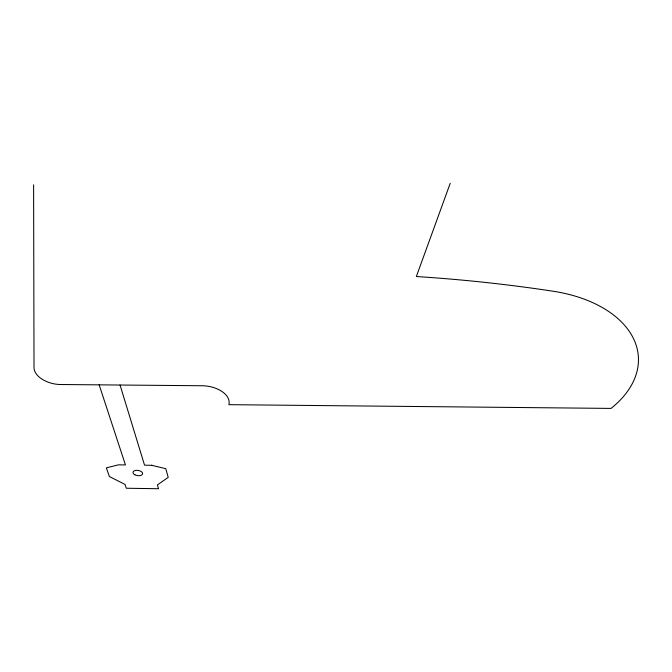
<?xml version="1.0" encoding="UTF-8"?>
<svg xmlns="http://www.w3.org/2000/svg" width="672" height="672" viewBox="0 0 672 672"><rect width="100%" height="100%" fill="white"/><g stroke="black" fill="none" stroke-linecap="round" stroke-linejoin="round"><path stroke-width="1.01" d="M450.232 183.271L416.346 276.528A709.162 310.279 2.6 0 1 553.283 291.253A120.918 74.995 -3.6 0 1 611.041 408.408L228.858 404.67A24.007 14.28 8 0 0 202.104 385.745L60.589 384.518A21.991 12.844 13.1 0 1 34.02 367.811L33.6 184.817M152.174 465.301L144.547 465.192L120.044 385.031M157.954 488.72L126.302 488.242L125.026 484.436L109.385 476.524L106.344 467.855L118.432 464.839L125.446 464.94L99.17 384.854M151.578 465.293L165.774 468.678L168.218 477.364L157.408 484.915L158.542 488.729M134.929 474.827A4.897 2.638 9.1 0 0 142.624 473.852A4.897 2.638 9.1 0 0 135.862 470.358A4.897 2.638 9.1 0 0 134.929 474.827"/></g></svg>
